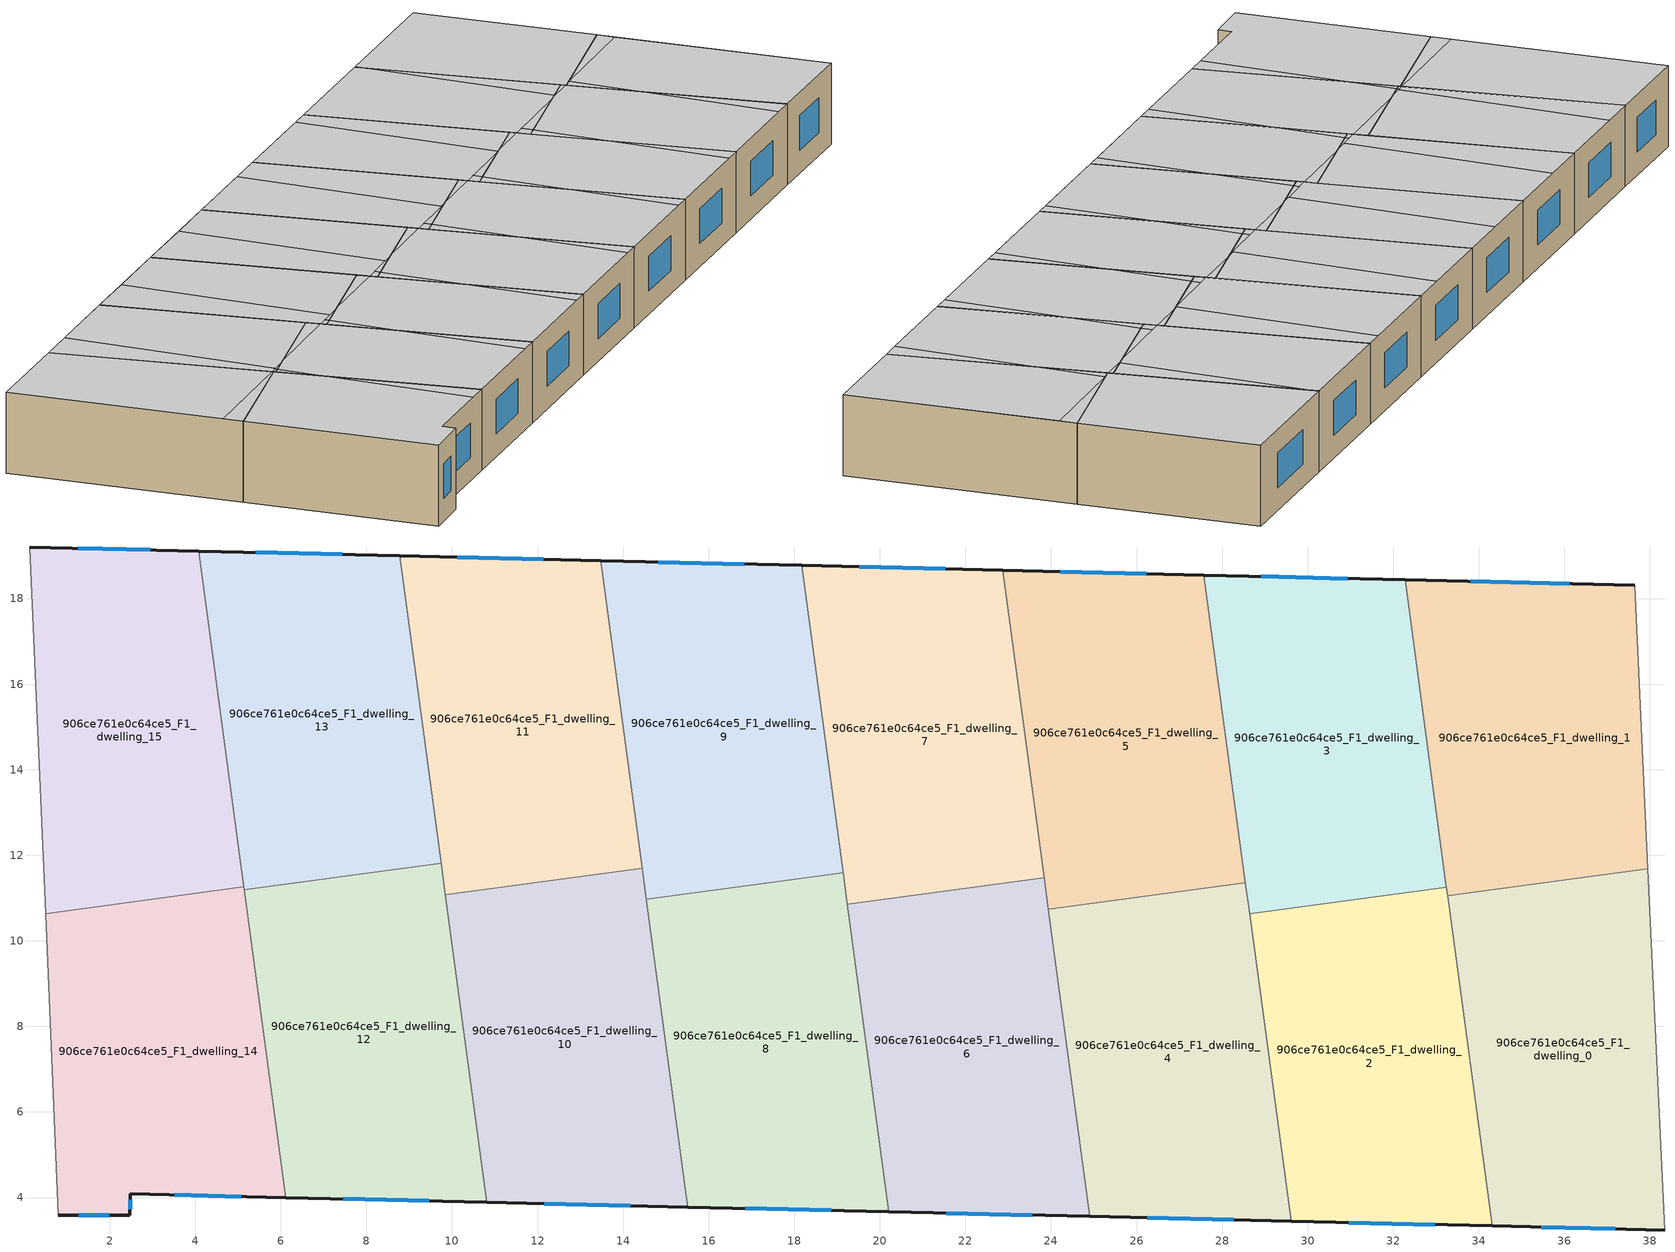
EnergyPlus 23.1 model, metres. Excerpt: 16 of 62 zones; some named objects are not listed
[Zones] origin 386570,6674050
906ce761e0c64ce5_F1_dwelling_0
 floor to 906ce761e0c64ce5_F0_dwelling_0 (EU_floor_Construction): 37.96,11.68 38.34,3.24 34.31,3.34 33.27,11.05 z3
 wall outside (EU_wall_Construction): 34.31,3.34 38.34,3.24 z3:6
 wall to 906ce761e0c64ce5_F1_dwelling_1 (EU_wall_Construction): 37.96,11.68 33.27,11.05 z3:6
 wall adiabatic (EU_wall_Construction): 38.34,3.24 37.96,11.68 z3:6
 wall to 906ce761e0c64ce5_F1_dwelling_2 (EU_wall_Construction): 33.27,11.05 34.31,3.34 z3:6
 window (EU_Window_Construction): 35.46,3.31 37.19,3.27 z3.86:5.14
 ceiling to 906ce761e0c64ce5_F2_dwelling_7 (EU_floor_Construction): 38.34,3.24 37.98,11.04 33.64,11.08 33.61,8.52 34.31,3.34 z6
 ceiling to 906ce761e0c64ce5_F2_dwelling_8 (EU_floor_Construction): 33.61,8.52 33.64,11.08 33.46,11.08 33.27,11.05 z6
 ceiling adiabatic (EU_roof_Construction): 37.98,11.04 37.96,11.68 33.46,11.08 z6
906ce761e0c64ce5_F1_dwelling_1
 floor to 906ce761e0c64ce5_F0_dwelling_1 (EU_floor_Construction): 37.65,18.31 37.96,11.68 33.27,11.05 32.28,18.44 z3
 wall outside (EU_wall_Construction): 37.65,18.31 32.28,18.44 z3:6
 wall adiabatic (EU_wall_Construction): 37.96,11.68 37.65,18.31 z3:6
 wall to 906ce761e0c64ce5_F1_dwelling_3 (EU_wall_Construction): 32.28,18.44 33.24,11.25 z3:6
 wall to 906ce761e0c64ce5_F1_dwelling_2 (EU_wall_Construction): 33.24,11.25 33.27,11.05 z3:6
 window (EU_Window_Construction): 36.11,18.34 33.81,18.4 z3.86:5.14
 ceiling to 906ce761e0c64ce5_F2_dwelling_0 (EU_floor_Construction): 37.95,11.68 37.65,18.31 32.32,18.43 32.31,18.16 33.27,11.08 33.46,11.08 z6
906ce761e0c64ce5_F1_dwelling_10
 floor to 906ce761e0c64ce5_F0_dwelling_10 (EU_floor_Construction): 14.44,11.7 15.51,3.78 10.81,3.89 9.84,11.08 z3
 wall outside (EU_wall_Construction): 10.81,3.89 15.51,3.78 z3:6
 wall to 906ce761e0c64ce5_F1_dwelling_11 (EU_wall_Construction): 14.44,11.7 9.84,11.08 z3:6
 wall to 906ce761e0c64ce5_F1_dwelling_12 (EU_wall_Construction): 9.84,11.08 10.81,3.89 z3:6
 wall to 906ce761e0c64ce5_F1_dwelling_8 (EU_wall_Construction): 15.51,3.78 14.54,10.97 z3:6
 wall to 906ce761e0c64ce5_F1_dwelling_9 (EU_wall_Construction): 14.54,10.97 14.44,11.7 z3:6
 window (EU_Window_Construction): 12.16,3.86 14.17,3.81 z3.86:5.14
 ceiling to 906ce761e0c64ce5_F2_dwelling_12 (EU_floor_Construction): 14.91,3.79 14.95,7.93 14.5,11.25 11.32,11.28 10.21,11.13 10.19,8.53 10.81,3.89 z6
 ceiling to 906ce761e0c64ce5_F2_dwelling_4 (EU_floor_Construction): 14.5,11.25 14.44,11.7 11.32,11.28 z6
 ceiling to 906ce761e0c64ce5_F2_dwelling_11 (EU_floor_Construction): 15.51,3.78 14.95,7.93 14.91,3.79 z6
 ceiling adiabatic (EU_roof_Construction): 10.19,8.53 10.21,11.13 9.84,11.08 z6
906ce761e0c64ce5_F1_dwelling_11
 floor to 906ce761e0c64ce5_F0_dwelling_11 (EU_floor_Construction): 13.47,18.89 14.44,11.7 9.84,11.08 8.78,19 z3
 wall outside (EU_wall_Construction): 13.47,18.89 8.78,19 z3:6
 wall to 906ce761e0c64ce5_F1_dwelling_9 (EU_wall_Construction): 14.44,11.7 13.47,18.89 z3:6
 wall to 906ce761e0c64ce5_F1_dwelling_13 (EU_wall_Construction): 8.78,19 9.74,11.81 z3:6
 wall to 906ce761e0c64ce5_F1_dwelling_12 (EU_wall_Construction): 9.74,11.81 9.84,11.08 z3:6
 window (EU_Window_Construction): 12.13,18.92 10.12,18.97 z3.86:5.14
 ceiling to 906ce761e0c64ce5_F2_dwelling_4 (EU_floor_Construction): 14.44,11.7 13.47,18.89 10.78,18.95 10.71,11.28 11.32,11.28 z6
 ceiling to 906ce761e0c64ce5_F2_dwelling_5 (EU_floor_Construction): 10.71,11.28 10.78,18.95 8.78,19 9.81,11.29 z6
 ceiling to 906ce761e0c64ce5_F2_dwelling_12 (EU_floor_Construction): 11.32,11.28 10.21,11.29 10.21,11.13 z6
 ceiling to 906ce761e0c64ce5_F2_dwelling_13 (EU_floor_Construction): 10.21,11.13 10.21,11.29 9.81,11.29 9.84,11.08 z6
 ceiling adiabatic (EU_roof_Construction): 14.44,11.7 13.47,18.89 10.78,18.95 10.71,11.28 11.32,11.28 z6
906ce761e0c64ce5_F1_dwelling_12
 floor to 906ce761e0c64ce5_F0_dwelling_12 (EU_floor_Construction): 9.74,11.81 10.81,3.89 6.11,4 5.15,11.19 z3
 wall outside (EU_wall_Construction): 6.11,4 10.81,3.89 z3:6
 wall to 906ce761e0c64ce5_F1_dwelling_13 (EU_wall_Construction): 9.74,11.81 5.15,11.19 z3:6
 wall to 906ce761e0c64ce5_F1_dwelling_14 (EU_wall_Construction): 5.15,11.19 6.11,4 z3:6
 window (EU_Window_Construction): 7.46,3.97 9.47,3.92 z3.86:5.14
 ceiling to 906ce761e0c64ce5_F2_dwelling_13 (EU_floor_Construction): 10.15,3.9 10.19,8.53 9.81,11.29 6.14,11.32 5.4,11.22 5.38,9.45 6.11,4 z6
 ceiling to 906ce761e0c64ce5_F2_dwelling_12 (EU_floor_Construction): 10.81,3.89 10.19,8.53 10.15,3.9 z6
 ceiling to 906ce761e0c64ce5_F2_dwelling_5 (EU_floor_Construction): 9.81,11.29 9.74,11.81 6.14,11.32 z6
 ceiling adiabatic (EU_roof_Construction): 5.38,9.45 5.4,11.22 5.15,11.19 z6
906ce761e0c64ce5_F1_dwelling_13
 floor to 906ce761e0c64ce5_F0_dwelling_13 (EU_floor_Construction): 8.78,19 9.74,11.81 5.15,11.19 4.08,19.11 z3
 wall outside (EU_wall_Construction): 8.78,19 4.08,19.11 z3:6
 wall to 906ce761e0c64ce5_F1_dwelling_15 (EU_wall_Construction): 4.08,19.11 5.13,11.26 z3:6
 wall to 906ce761e0c64ce5_F1_dwelling_14 (EU_wall_Construction): 5.14,11.26 5.15,11.19 z3:6
 window (EU_Window_Construction): 7.43,19.03 5.42,19.08 z3.86:5.14
 ceiling to 906ce761e0c64ce5_F2_dwelling_5 (EU_floor_Construction): 9.74,11.81 8.78,19 5.53,19.08 5.46,11.33 6.14,11.32 z6
 ceiling to 906ce761e0c64ce5_F2_dwelling_13 (EU_floor_Construction): 6.14,11.32 5.4,11.33 5.4,11.22 z6
 ceiling to 906ce761e0c64ce5_F2_dwelling_6 (EU_floor_Construction): 5.46,11.33 5.53,19.08 4.08,19.11 5.13,11.33 z6
 ceiling to 906ce761e0c64ce5_F2_dwelling_14 (EU_floor_Construction): 5.4,11.22 5.4,11.33 5.13,11.33 5.15,11.19 z6
906ce761e0c64ce5_F1_dwelling_14
 floor to 906ce761e0c64ce5_F0_dwelling_14 (EU_floor_Construction): 5.14,11.26 6.11,4 2.49,4.08 2.47,3.59 0.8,3.58 0.5,10.64 z3
 wall outside (EU_wall_Construction): 0.8,3.58 2.47,3.59 2.49,4.08 6.11,4 z3:6
 wall to 906ce761e0c64ce5_F1_dwelling_15 (EU_wall_Construction): 5.14,11.26 0.5,10.64 z3:6
 wall adiabatic (EU_wall_Construction): 0.5,10.64 0.8,3.58 z3:6
 window (EU_Window_Construction): 3.52,4.06 5.08,4.02 / 2.48,3.73 2.48,3.94 / 1.28,3.58 1.99,3.59 z3.86:5.14
 ceiling to 906ce761e0c64ce5_F2_dwelling_14 (EU_floor_Construction): 5.33,4.02 5.38,9.45 5.14,11.26 0.5,10.64 0.8,3.58 2.47,3.59 2.49,4.08 z6
 ceiling to 906ce761e0c64ce5_F2_dwelling_13 (EU_floor_Construction): 6.11,4 5.38,9.45 5.33,4.02 z6
906ce761e0c64ce5_F1_dwelling_15
 floor to 906ce761e0c64ce5_F0_dwelling_15 (EU_floor_Construction): 4.08,19.11 5.14,11.26 0.5,10.64 0.13,19.21 z3
 wall outside (EU_wall_Construction): 4.08,19.11 0.13,19.21 z3:6
 wall adiabatic (EU_wall_Construction): 0.13,19.21 0.5,10.64 z3:6
 window (EU_Window_Construction): 2.95,19.14 1.26,19.18 z3.86:5.14
 ceiling to 906ce761e0c64ce5_F2_dwelling_6 (EU_floor_Construction): 5.13,11.33 4.08,19.11 0.13,19.21 0.47,11.38 z6
 ceiling to 906ce761e0c64ce5_F2_dwelling_14 (EU_floor_Construction): 5.14,11.26 5.13,11.33 0.47,11.38 0.5,10.64 z6
906ce761e0c64ce5_F1_dwelling_2
 floor to 906ce761e0c64ce5_F0_dwelling_2 (EU_floor_Construction): 33.24,11.25 34.31,3.34 29.61,3.45 28.64,10.63 z3
 wall outside (EU_wall_Construction): 29.61,3.45 34.31,3.34 z3:6
 wall to 906ce761e0c64ce5_F1_dwelling_3 (EU_wall_Construction): 33.24,11.25 28.64,10.63 z3:6
 wall to 906ce761e0c64ce5_F1_dwelling_4 (EU_wall_Construction): 28.64,10.63 29.61,3.45 z3:6
 window (EU_Window_Construction): 30.96,3.41 32.97,3.37 z3.86:5.14
 ceiling to 906ce761e0c64ce5_F2_dwelling_8 (EU_floor_Construction): 33.57,3.35 33.61,8.52 33.27,11.08 32.04,11.09 29.03,10.68 29.01,7.94 29.61,3.45 z6
 ceiling to 906ce761e0c64ce5_F2_dwelling_7 (EU_floor_Construction): 34.31,3.34 33.61,8.52 33.57,3.35 z6
 ceiling to 906ce761e0c64ce5_F2_dwelling_9 (EU_floor_Construction): 29.01,7.94 29.03,10.68 28.64,10.63 z6
 ceiling to 906ce761e0c64ce5_F2_dwelling_0 (EU_floor_Construction): 33.27,11.08 33.24,11.25 32.25,11.12 32.25,11.09 z6
906ce761e0c64ce5_F1_dwelling_3
 floor to 906ce761e0c64ce5_F0_dwelling_3 (EU_floor_Construction): 32.28,18.44 33.24,11.25 28.64,10.63 27.58,18.55 z3
 wall outside (EU_wall_Construction): 32.28,18.44 27.58,18.55 z3:6
 wall to 906ce761e0c64ce5_F1_dwelling_5 (EU_wall_Construction): 27.58,18.55 28.54,11.36 z3:6
 wall to 906ce761e0c64ce5_F1_dwelling_4 (EU_wall_Construction): 28.54,11.36 28.64,10.63 z3:6
 window (EU_Window_Construction): 30.93,18.47 28.92,18.52 z3.86:5.14
 ceiling to 906ce761e0c64ce5_F2_dwelling_1 (EU_floor_Construction): 32.25,11.12 32.31,18.16 32.28,18.44 27.58,18.55 28.58,11.12 32.04,11.09 z6
 ceiling to 906ce761e0c64ce5_F2_dwelling_0 (EU_floor_Construction): 33.24,11.25 32.31,18.16 32.25,11.12 z6
 ceiling to 906ce761e0c64ce5_F2_dwelling_8 (EU_floor_Construction): 32.04,11.09 29.03,11.12 29.03,10.68 z6
 ceiling to 906ce761e0c64ce5_F2_dwelling_9 (EU_floor_Construction): 29.03,10.68 29.03,11.12 28.58,11.12 28.64,10.63 z6
906ce761e0c64ce5_F1_dwelling_4
 floor to 906ce761e0c64ce5_F0_dwelling_4 (EU_floor_Construction): 28.54,11.36 29.61,3.45 24.91,3.56 23.94,10.74 z3
 wall outside (EU_wall_Construction): 24.91,3.56 29.61,3.45 z3:6
 wall to 906ce761e0c64ce5_F1_dwelling_5 (EU_wall_Construction): 28.54,11.36 23.94,10.74 z3:6
 wall to 906ce761e0c64ce5_F1_dwelling_6 (EU_wall_Construction): 23.94,10.74 24.91,3.56 z3:6
 window (EU_Window_Construction): 26.25,3.53 28.27,3.48 z3.86:5.14
 ceiling to 906ce761e0c64ce5_F2_dwelling_9 (EU_floor_Construction): 28.97,3.46 29.01,7.94 28.58,11.12 26.86,11.14 24.39,10.8 24.36,7.64 24.91,3.56 z6
 ceiling to 906ce761e0c64ce5_F2_dwelling_10 (EU_floor_Construction): 24.36,7.64 24.39,10.8 23.94,10.74 z6
 ceiling to 906ce761e0c64ce5_F2_dwelling_8 (EU_floor_Construction): 29.61,3.45 29.01,7.94 28.97,3.46 z6
 ceiling to 906ce761e0c64ce5_F2_dwelling_1 (EU_floor_Construction): 28.58,11.12 28.54,11.36 26.86,11.14 z6
906ce761e0c64ce5_F1_dwelling_5
 floor to 906ce761e0c64ce5_F0_dwelling_5 (EU_floor_Construction): 27.58,18.55 28.54,11.36 23.94,10.74 22.87,18.66 z3
 wall outside (EU_wall_Construction): 27.58,18.55 22.87,18.66 z3:6
 wall to 906ce761e0c64ce5_F1_dwelling_7 (EU_wall_Construction): 22.87,18.66 23.84,11.48 z3:6
 wall to 906ce761e0c64ce5_F1_dwelling_6 (EU_wall_Construction): 23.84,11.47 23.94,10.74 z3:6
 window (EU_Window_Construction): 26.23,18.58 24.22,18.63 z3.86:5.14
 ceiling to 906ce761e0c64ce5_F2_dwelling_2 (EU_floor_Construction): 26.78,11.14 26.84,18.57 22.87,18.66 23.89,11.16 z6
 ceiling to 906ce761e0c64ce5_F2_dwelling_1 (EU_floor_Construction): 28.54,11.36 27.58,18.55 26.84,18.57 26.78,11.14 26.86,11.14 z6
 ceiling to 906ce761e0c64ce5_F2_dwelling_9 (EU_floor_Construction): 26.86,11.14 24.39,11.16 24.39,10.8 z6
 ceiling to 906ce761e0c64ce5_F2_dwelling_10 (EU_floor_Construction): 24.39,10.8 24.39,11.16 23.89,11.16 23.94,10.74 z6
906ce761e0c64ce5_F1_dwelling_6
 floor to 906ce761e0c64ce5_F0_dwelling_6 (EU_floor_Construction): 23.84,11.47 24.91,3.56 20.21,3.67 19.24,10.85 z3
 wall outside (EU_wall_Construction): 20.21,3.67 24.91,3.56 z3:6
 wall to 906ce761e0c64ce5_F1_dwelling_7 (EU_wall_Construction): 23.84,11.47 19.24,10.85 z3:6
 wall to 906ce761e0c64ce5_F1_dwelling_8 (EU_wall_Construction): 19.24,10.85 20.21,3.67 z3:6
 window (EU_Window_Construction): 21.55,3.64 23.57,3.59 z3.86:5.14
 ceiling to 906ce761e0c64ce5_F2_dwelling_10 (EU_floor_Construction): 24.32,3.57 24.36,7.64 23.89,11.16 21.68,11.18 19.71,10.92 19.68,7.63 20.21,3.67 z6
 ceiling to 906ce761e0c64ce5_F2_dwelling_9 (EU_floor_Construction): 24.91,3.56 24.36,7.64 24.32,3.57 z6
 ceiling to 906ce761e0c64ce5_F2_dwelling_11 (EU_floor_Construction): 19.68,7.63 19.71,10.92 19.24,10.85 z6
 ceiling to 906ce761e0c64ce5_F2_dwelling_2 (EU_floor_Construction): 23.89,11.16 23.84,11.47 21.68,11.18 z6
906ce761e0c64ce5_F1_dwelling_7
 floor to 906ce761e0c64ce5_F0_dwelling_7 (EU_floor_Construction): 22.87,18.66 23.84,11.47 19.24,10.85 18.17,18.77 z3
 wall outside (EU_wall_Construction): 22.87,18.66 18.17,18.77 z3:6
 wall to 906ce761e0c64ce5_F1_dwelling_9 (EU_wall_Construction): 18.17,18.77 19.14,11.59 z3:6
 wall to 906ce761e0c64ce5_F1_dwelling_8 (EU_wall_Construction): 19.14,11.59 19.24,10.85 z3:6
 window (EU_Window_Construction): 21.53,18.69 19.52,18.74 z3.86:5.14
 ceiling to 906ce761e0c64ce5_F2_dwelling_3 (EU_floor_Construction): 21.36,11.19 21.43,18.7 18.17,18.77 19.19,11.21 z6
 ceiling to 906ce761e0c64ce5_F2_dwelling_10 (EU_floor_Construction): 21.68,11.18 19.71,11.2 19.71,10.92 z6
 ceiling to 906ce761e0c64ce5_F2_dwelling_11 (EU_floor_Construction): 19.71,10.92 19.71,11.2 19.19,11.21 19.24,10.85 z6
 ceiling to 906ce761e0c64ce5_F2_dwelling_2 (EU_floor_Construction): 23.84,11.47 22.87,18.66 21.43,18.7 21.36,11.19 21.68,11.18 z6
906ce761e0c64ce5_F1_dwelling_8
 floor to 906ce761e0c64ce5_F0_dwelling_8 (EU_floor_Construction): 19.14,11.59 20.21,3.67 15.51,3.78 14.54,10.97 z3
 wall outside (EU_wall_Construction): 15.51,3.78 20.21,3.67 z3:6
 wall to 906ce761e0c64ce5_F1_dwelling_9 (EU_wall_Construction): 19.14,11.59 14.54,10.97 z3:6
 window (EU_Window_Construction): 16.85,3.75 18.87,3.7 z3.86:5.14
 ceiling to 906ce761e0c64ce5_F2_dwelling_11 (EU_floor_Construction): 19.64,3.68 19.68,7.63 19.19,11.21 16.5,11.23 14.98,11.03 14.95,7.93 15.51,3.78 z6
 ceiling to 906ce761e0c64ce5_F2_dwelling_12 (EU_floor_Construction): 14.95,7.93 14.98,11.03 14.54,10.97 z6
 ceiling to 906ce761e0c64ce5_F2_dwelling_10 (EU_floor_Construction): 20.21,3.67 19.68,7.63 19.64,3.68 z6
 ceiling to 906ce761e0c64ce5_F2_dwelling_3 (EU_floor_Construction): 19.19,11.21 19.14,11.59 16.5,11.23 z6
906ce761e0c64ce5_F1_dwelling_9
 floor to 906ce761e0c64ce5_F0_dwelling_9 (EU_floor_Construction): 18.17,18.77 19.14,11.59 14.54,10.97 13.47,18.89 z3
 wall outside (EU_wall_Construction): 18.17,18.77 13.47,18.89 z3:6
 window (EU_Window_Construction): 16.83,18.81 14.82,18.85 z3.86:5.14
 ceiling to 906ce761e0c64ce5_F2_dwelling_3 (EU_floor_Construction): 19.14,11.59 18.17,18.77 16.08,18.82 16.01,11.24 16.5,11.23 z6
 ceiling to 906ce761e0c64ce5_F2_dwelling_11 (EU_floor_Construction): 16.5,11.23 14.98,11.24 14.98,11.03 z6
 ceiling to 906ce761e0c64ce5_F2_dwelling_4 (EU_floor_Construction): 16.01,11.24 16.08,18.82 13.47,18.89 14.5,11.25 z6
 ceiling to 906ce761e0c64ce5_F2_dwelling_12 (EU_floor_Construction): 14.98,11.03 14.98,11.24 14.5,11.25 14.54,10.97 z6
[Building]
EU S2 Campaign: North Axis=0; Terrain=City; Solar Distribution=FullExterior
[Site:Location]
Helsinki-Vantaa.AP: Latitude=60.317; Longitude=24.963; Time Zone=2; Elevation=54.6
[SizingPeriod:WeatherFileDays]
AnnualSizingPeriod: Begin Month=1; Begin Day of Month=1; End Month=12; End Day of Month=31; Day of Week for Start Day=Monday; Use Weather File Daylight Saving Period=No; Use Weather File Rain and Snow Indicators=No
[MATERIAL]
EU_InternalMass_Material: Roughness=MediumRough; Thickness=0.1; Conductivity=1; Density=1800; Specific Heat=900; Thermal Absorptance=0.9; Solar Absorptance=0.7; Visible Absorptance=0.7
[MATERIAL:NOMASS] Roughness=MediumRough; Thermal Absorptance=0.9; Solar Absorptance=0.7; Visible Absorptance=0.7
Name | Thermal Resistance
EU_wall_NoMass | 1.10183
EU_roof_NoMass; EU_floor_NoMass | 1.70606
[WINDOWMATERIAL:SIMPLEGLAZINGSYSTEM]
EU_Window_SimpleGlazing: UFactor=3.11035; Solar Heat Gain Coefficient=0.8; Visible Transmittance=0.8
[CONSTRUCTION]
EU_wall_Construction: EU_wall_NoMass
EU_roof_Construction: EU_roof_NoMass
EU_floor_Construction: EU_floor_NoMass
EU_Window_Construction: EU_Window_SimpleGlazing
EU_InternalMass_Construction: EU_InternalMass_Material
[ZONE] Type=1; Multiplier=1; Ceiling Height=autocalculate; Floor Area=autocalculate; Part of Total Floor Area=Yes
Name | Volume
906ce761e0c64ce5_F1_dwelling_0; 906ce761e0c64ce5_F1_dwelling_6 | 106.162
906ce761e0c64ce5_F1_dwelling_1 | 106.154
906ce761e0c64ce5_F1_dwelling_10; 906ce761e0c64ce5_F1_dwelling_4 | 106.155
906ce761e0c64ce5_F1_dwelling_11; 906ce761e0c64ce5_F1_dwelling_5 | 106.152
906ce761e0c64ce5_F1_dwelling_12 | 106.143
906ce761e0c64ce5_F1_dwelling_13; 906ce761e0c64ce5_F1_dwelling_14 | 106.151
906ce761e0c64ce5_F1_dwelling_15 | 106.156
906ce761e0c64ce5_F1_dwelling_2 | 106.145
906ce761e0c64ce5_F1_dwelling_3 | 106.141
906ce761e0c64ce5_F1_dwelling_7 | 106.169
906ce761e0c64ce5_F1_dwelling_8 | 106.148
906ce761e0c64ce5_F1_dwelling_9 | 106.146
[INTERNALMASS] Construction=EU_InternalMass_Construction
Name | Zone or ZoneList | Surface Area
906ce761e0c64ce5_F1_dwelling_0_EU_InternalMass | 906ce761e0c64ce5_F1_dwelling_0 | 35.3866
906ce761e0c64ce5_F1_dwelling_1_EU_InternalMass | 906ce761e0c64ce5_F1_dwelling_1 | 35.3831
906ce761e0c64ce5_F1_dwelling_2_EU_InternalMass | 906ce761e0c64ce5_F1_dwelling_2 | 35.3814
906ce761e0c64ce5_F1_dwelling_3_EU_InternalMass | 906ce761e0c64ce5_F1_dwelling_3 | 35.3803
906ce761e0c64ce5_F1_dwelling_4_EU_InternalMass | 906ce761e0c64ce5_F1_dwelling_4 | 35.3838
906ce761e0c64ce5_F1_dwelling_5_EU_InternalMass | 906ce761e0c64ce5_F1_dwelling_5 | 35.3828
906ce761e0c64ce5_F1_dwelling_6_EU_InternalMass | 906ce761e0c64ce5_F1_dwelling_6 | 35.387
906ce761e0c64ce5_F1_dwelling_7_EU_InternalMass | 906ce761e0c64ce5_F1_dwelling_7 | 35.3897
906ce761e0c64ce5_F1_dwelling_8_EU_InternalMass | 906ce761e0c64ce5_F1_dwelling_8 | 35.3819
906ce761e0c64ce5_F1_dwelling_9_EU_InternalMass | 906ce761e0c64ce5_F1_dwelling_9 | 35.3809
906ce761e0c64ce5_F1_dwelling_10_EU_InternalMass | 906ce761e0c64ce5_F1_dwelling_10 | 35.3851
906ce761e0c64ce5_F1_dwelling_11_EU_InternalMass | 906ce761e0c64ce5_F1_dwelling_11 | 35.3838
906ce761e0c64ce5_F1_dwelling_12_EU_InternalMass | 906ce761e0c64ce5_F1_dwelling_12 | 35.3824
906ce761e0c64ce5_F1_dwelling_13_EU_InternalMass | 906ce761e0c64ce5_F1_dwelling_13 | 35.3827
906ce761e0c64ce5_F1_dwelling_14_EU_InternalMass | 906ce761e0c64ce5_F1_dwelling_14 | 35.384
906ce761e0c64ce5_F1_dwelling_15_EU_InternalMass | 906ce761e0c64ce5_F1_dwelling_15 | 35.3853
[OTHEREQUIPMENT] Fuel Type=Electricity; Design Level Calculation Method=Watts/Area; Power per Zone Floor Area=1; Fraction Latent=0; Fraction Radiant=0; Fraction Lost=0; Carbon Dioxide Generation Rate=0; EndUse Subcategory=EU_Step8_InternalGains
Name | Zone or ZoneList or Space or SpaceList | Schedule
EU_Step8_InternalGain_906ce761e0c64ce5_F1_dwelling_0_f000 | 906ce761e0c64ce5_F1_dwelling_0 | EU_Step8_GainSchedule_906ce761e0c64ce5_F1_dwelling_0_f000
EU_Step8_InternalGain_906ce761e0c64ce5_F1_dwelling_1_f000 | 906ce761e0c64ce5_F1_dwelling_1 | EU_Step8_GainSchedule_906ce761e0c64ce5_F1_dwelling_1_f000
EU_Step8_InternalGain_906ce761e0c64ce5_F1_dwelling_2_f000 | 906ce761e0c64ce5_F1_dwelling_2 | EU_Step8_GainSchedule_906ce761e0c64ce5_F1_dwelling_2_f000
EU_Step8_InternalGain_906ce761e0c64ce5_F1_dwelling_3_f000 | 906ce761e0c64ce5_F1_dwelling_3 | EU_Step8_GainSchedule_906ce761e0c64ce5_F1_dwelling_3_f000
EU_Step8_InternalGain_906ce761e0c64ce5_F1_dwelling_4_f000 | 906ce761e0c64ce5_F1_dwelling_4 | EU_Step8_GainSchedule_906ce761e0c64ce5_F1_dwelling_4_f000
EU_Step8_InternalGain_906ce761e0c64ce5_F1_dwelling_5_f000 | 906ce761e0c64ce5_F1_dwelling_5 | EU_Step8_GainSchedule_906ce761e0c64ce5_F1_dwelling_5_f000
EU_Step8_InternalGain_906ce761e0c64ce5_F1_dwelling_6_f000 | 906ce761e0c64ce5_F1_dwelling_6 | EU_Step8_GainSchedule_906ce761e0c64ce5_F1_dwelling_6_f000
EU_Step8_InternalGain_906ce761e0c64ce5_F1_dwelling_7_f000 | 906ce761e0c64ce5_F1_dwelling_7 | EU_Step8_GainSchedule_906ce761e0c64ce5_F1_dwelling_7_f000
EU_Step8_InternalGain_906ce761e0c64ce5_F1_dwelling_8_f000 | 906ce761e0c64ce5_F1_dwelling_8 | EU_Step8_GainSchedule_906ce761e0c64ce5_F1_dwelling_8_f000
EU_Step8_InternalGain_906ce761e0c64ce5_F1_dwelling_9_f000 | 906ce761e0c64ce5_F1_dwelling_9 | EU_Step8_GainSchedule_906ce761e0c64ce5_F1_dwelling_9_f000
EU_Step8_InternalGain_906ce761e0c64ce5_F1_dwelling_10_f000 | 906ce761e0c64ce5_F1_dwelling_10 | EU_Step8_GainSchedule_906ce761e0c64ce5_F1_dwelling_10_f000
EU_Step8_InternalGain_906ce761e0c64ce5_F1_dwelling_11_f000 | 906ce761e0c64ce5_F1_dwelling_11 | EU_Step8_GainSchedule_906ce761e0c64ce5_F1_dwelling_11_f000
EU_Step8_InternalGain_906ce761e0c64ce5_F1_dwelling_12_f000 | 906ce761e0c64ce5_F1_dwelling_12 | EU_Step8_GainSchedule_906ce761e0c64ce5_F1_dwelling_12_f000
EU_Step8_InternalGain_906ce761e0c64ce5_F1_dwelling_13_f000 | 906ce761e0c64ce5_F1_dwelling_13 | EU_Step8_GainSchedule_906ce761e0c64ce5_F1_dwelling_13_f000
EU_Step8_InternalGain_906ce761e0c64ce5_F1_dwelling_14_f000 | 906ce761e0c64ce5_F1_dwelling_14 | EU_Step8_GainSchedule_906ce761e0c64ce5_F1_dwelling_14_f000
EU_Step8_InternalGain_906ce761e0c64ce5_F1_dwelling_15_f000 | 906ce761e0c64ce5_F1_dwelling_15 | EU_Step8_GainSchedule_906ce761e0c64ce5_F1_dwelling_15_f000
[ZONEVENTILATION:DESIGNFLOWRATE] Schedule=EU_AlwaysOn; Design Flow Rate Calculation Method=AirChanges/Hour; Air Changes per Hour=0.756316; Ventilation Type=Natural; Fan Pressure Rise=0; Fan Total Efficiency=1; Constant Term Coefficient=1; Temperature Term Coefficient=0; Velocity Term Coefficient=0; Velocity Squared Term Coefficient=0; Minimum Indoor Temperature=-100; Maximum Indoor Temperature=100; Delta Temperature=-100; Minimum Outdoor Temperature=-100; Maximum Outdoor Temperature=100; Maximum Wind Speed=40
Name | Zone or ZoneList or Space or SpaceList
EU_ConstantAir_906ce761e0c64ce5_F1_dwelling_0 | 906ce761e0c64ce5_F1_dwelling_0
EU_ConstantAir_906ce761e0c64ce5_F1_dwelling_1 | 906ce761e0c64ce5_F1_dwelling_1
EU_ConstantAir_906ce761e0c64ce5_F1_dwelling_2 | 906ce761e0c64ce5_F1_dwelling_2
EU_ConstantAir_906ce761e0c64ce5_F1_dwelling_3 | 906ce761e0c64ce5_F1_dwelling_3
EU_ConstantAir_906ce761e0c64ce5_F1_dwelling_4 | 906ce761e0c64ce5_F1_dwelling_4
EU_ConstantAir_906ce761e0c64ce5_F1_dwelling_5 | 906ce761e0c64ce5_F1_dwelling_5
EU_ConstantAir_906ce761e0c64ce5_F1_dwelling_6 | 906ce761e0c64ce5_F1_dwelling_6
EU_ConstantAir_906ce761e0c64ce5_F1_dwelling_7 | 906ce761e0c64ce5_F1_dwelling_7
EU_ConstantAir_906ce761e0c64ce5_F1_dwelling_8 | 906ce761e0c64ce5_F1_dwelling_8
EU_ConstantAir_906ce761e0c64ce5_F1_dwelling_9 | 906ce761e0c64ce5_F1_dwelling_9
EU_ConstantAir_906ce761e0c64ce5_F1_dwelling_10 | 906ce761e0c64ce5_F1_dwelling_10
EU_ConstantAir_906ce761e0c64ce5_F1_dwelling_11 | 906ce761e0c64ce5_F1_dwelling_11
EU_ConstantAir_906ce761e0c64ce5_F1_dwelling_12 | 906ce761e0c64ce5_F1_dwelling_12
EU_ConstantAir_906ce761e0c64ce5_F1_dwelling_13 | 906ce761e0c64ce5_F1_dwelling_13
EU_ConstantAir_906ce761e0c64ce5_F1_dwelling_14 | 906ce761e0c64ce5_F1_dwelling_14
EU_ConstantAir_906ce761e0c64ce5_F1_dwelling_15 | 906ce761e0c64ce5_F1_dwelling_15
[HVACTEMPLATE:ZONE:IDEALLOADSAIRSYSTEM] System Availability Schedule=EU_AlwaysOn; Maximum Heating Supply Air Temperature=50; Minimum Cooling Supply Air Temperature=13; Maximum Heating Supply Air Humidity Ratio=0.0156; Minimum Cooling Supply Air Humidity Ratio=0.0077; Heating Limit=NoLimit; Cooling Limit=NoLimit; Heating Availability Schedule=EU_AlwaysOn; Cooling Availability Schedule=EU_CoolingOff; Dehumidification Control Type=ConstantSensibleHeatRatio; Cooling Sensible Heat Ratio=0.7; Dehumidification Setpoint=60; Humidification Control Type=None; Humidification Setpoint=30; Outdoor Air Method=None; Outdoor Air Flow Rate per Person=0.00944; Outdoor Air Flow Rate per Zone Floor Area=0; Outdoor Air Flow Rate per Zone=0; Demand Controlled Ventilation Type=None; Outdoor Air Economizer Type=NoEconomizer; Heat Recovery Type=None; Sensible Heat Recovery Effectiveness=0.7; Latent Heat Recovery Effectiveness=0.65
Name | Template Thermostat
906ce761e0c64ce5_F1_dwelling_0 | EU_HeatOnly_906ce761e0c64ce5_F1_dwelling_0
906ce761e0c64ce5_F1_dwelling_1 | EU_HeatOnly_906ce761e0c64ce5_F1_dwelling_1
906ce761e0c64ce5_F1_dwelling_2 | EU_HeatOnly_906ce761e0c64ce5_F1_dwelling_2
906ce761e0c64ce5_F1_dwelling_3 | EU_HeatOnly_906ce761e0c64ce5_F1_dwelling_3
906ce761e0c64ce5_F1_dwelling_4 | EU_HeatOnly_906ce761e0c64ce5_F1_dwelling_4
906ce761e0c64ce5_F1_dwelling_5 | EU_HeatOnly_906ce761e0c64ce5_F1_dwelling_5
906ce761e0c64ce5_F1_dwelling_6 | EU_HeatOnly_906ce761e0c64ce5_F1_dwelling_6
906ce761e0c64ce5_F1_dwelling_7 | EU_HeatOnly_906ce761e0c64ce5_F1_dwelling_7
906ce761e0c64ce5_F1_dwelling_8 | EU_HeatOnly_906ce761e0c64ce5_F1_dwelling_8
906ce761e0c64ce5_F1_dwelling_9 | EU_HeatOnly_906ce761e0c64ce5_F1_dwelling_9
906ce761e0c64ce5_F1_dwelling_10 | EU_HeatOnly_906ce761e0c64ce5_F1_dwelling_10
906ce761e0c64ce5_F1_dwelling_11 | EU_HeatOnly_906ce761e0c64ce5_F1_dwelling_11
906ce761e0c64ce5_F1_dwelling_12 | EU_HeatOnly_906ce761e0c64ce5_F1_dwelling_12
906ce761e0c64ce5_F1_dwelling_13 | EU_HeatOnly_906ce761e0c64ce5_F1_dwelling_13
906ce761e0c64ce5_F1_dwelling_14 | EU_HeatOnly_906ce761e0c64ce5_F1_dwelling_14
906ce761e0c64ce5_F1_dwelling_15 | EU_HeatOnly_906ce761e0c64ce5_F1_dwelling_15
[SIZING:ZONE] Zone Cooling Design Supply Air Temperature Input Method=SupplyAirTemperature; Zone Cooling Design Supply Air Temperature=13; Zone Heating Design Supply Air Temperature Input Method=SupplyAirTemperature; Zone Heating Design Supply Air Temperature=50; Zone Cooling Design Supply Air Humidity Ratio=0.008; Zone Heating Design Supply Air Humidity Ratio=0.008; Cooling Design Air Flow Method=DesignDay; Cooling Design Air Flow Rate=0; Cooling Minimum Air Flow per Zone Floor Area=0.000762; Cooling Minimum Air Flow=0; Cooling Minimum Air Flow Fraction=0.2; Heating Design Air Flow Method=DesignDay; Heating Design Air Flow Rate=0; Heating Maximum Air Flow per Zone Floor Area=0.002032; Heating Maximum Air Flow=0.141576; Heating Maximum Air Flow Fraction=0.3; Account for Dedicated Outdoor Air System=No; Dedicated Outdoor Air System Control Strategy=NeutralSupplyAir; Dedicated Outdoor Air Low Setpoint Temperature for Design=autosize; Dedicated Outdoor Air High Setpoint Temperature for Design=autosize; Zone Load Sizing Method=Sensible Load Only No Latent Load; Zone Latent Cooling Design Supply Air Humidity Ratio Input Method=HumidityRatioDifference; Zone Cooling Design Supply Air Humidity Ratio Difference=0.005; Zone Latent Heating Design Supply Air Humidity Ratio Input Method=HumidityRatioDifference; Zone Humidification Design Supply Air Humidity Ratio Difference=0.005
906ce761e0c64ce5_F1_dwelling_0; 906ce761e0c64ce5_F1_dwelling_1; 906ce761e0c64ce5_F1_dwelling_2; 906ce761e0c64ce5_F1_dwelling_3; 906ce761e0c64ce5_F1_dwelling_4; 906ce761e0c64ce5_F1_dwelling_5; 906ce761e0c64ce5_F1_dwelling_6; 906ce761e0c64ce5_F1_dwelling_7; 906ce761e0c64ce5_F1_dwelling_8; 906ce761e0c64ce5_F1_dwelling_9; 906ce761e0c64ce5_F1_dwelling_10; 906ce761e0c64ce5_F1_dwelling_11; 906ce761e0c64ce5_F1_dwelling_12; 906ce761e0c64ce5_F1_dwelling_13; 906ce761e0c64ce5_F1_dwelling_14; 906ce761e0c64ce5_F1_dwelling_15
[SCHEDULE:CONSTANT]
Name | Hourly Value
EU_AlwaysOn | 1
EU_CoolingOff | 0
[SCHEDULE:FILE] Column Number=1; Rows to Skip at Top=0; Number of Hours of Data=8760; Column Separator=Comma; Interpolate to Timestep=No; Minutes per Item=60; Adjust Schedule for Daylight Savings=Yes
Name | File
EU_Step8_GainSchedule_906ce761e0c64ce5_F1_dwelling_0_f000 | ../../schedules/906ce761e0c64ce5/906ce761e0c64ce5_F1_dwelling_0_f000_gain.csv
EU_Step8_GainSchedule_906ce761e0c64ce5_F1_dwelling_1_f000 | ../../schedules/906ce761e0c64ce5/906ce761e0c64ce5_F1_dwelling_1_f000_gain.csv
EU_Step8_GainSchedule_906ce761e0c64ce5_F1_dwelling_2_f000 | ../../schedules/906ce761e0c64ce5/906ce761e0c64ce5_F1_dwelling_2_f000_gain.csv
EU_Step8_GainSchedule_906ce761e0c64ce5_F1_dwelling_3_f000 | ../../schedules/906ce761e0c64ce5/906ce761e0c64ce5_F1_dwelling_3_f000_gain.csv
EU_Step8_GainSchedule_906ce761e0c64ce5_F1_dwelling_4_f000 | ../../schedules/906ce761e0c64ce5/906ce761e0c64ce5_F1_dwelling_4_f000_gain.csv
EU_Step8_GainSchedule_906ce761e0c64ce5_F1_dwelling_5_f000 | ../../schedules/906ce761e0c64ce5/906ce761e0c64ce5_F1_dwelling_5_f000_gain.csv
EU_Step8_GainSchedule_906ce761e0c64ce5_F1_dwelling_6_f000 | ../../schedules/906ce761e0c64ce5/906ce761e0c64ce5_F1_dwelling_6_f000_gain.csv
EU_Step8_GainSchedule_906ce761e0c64ce5_F1_dwelling_7_f000 | ../../schedules/906ce761e0c64ce5/906ce761e0c64ce5_F1_dwelling_7_f000_gain.csv
EU_Step8_GainSchedule_906ce761e0c64ce5_F1_dwelling_8_f000 | ../../schedules/906ce761e0c64ce5/906ce761e0c64ce5_F1_dwelling_8_f000_gain.csv
EU_Step8_GainSchedule_906ce761e0c64ce5_F1_dwelling_9_f000 | ../../schedules/906ce761e0c64ce5/906ce761e0c64ce5_F1_dwelling_9_f000_gain.csv
EU_Step8_GainSchedule_906ce761e0c64ce5_F1_dwelling_10_f000 | ../../schedules/906ce761e0c64ce5/906ce761e0c64ce5_F1_dwelling_10_f000_gain.csv
EU_Step8_GainSchedule_906ce761e0c64ce5_F1_dwelling_11_f000 | ../../schedules/906ce761e0c64ce5/906ce761e0c64ce5_F1_dwelling_11_f000_gain.csv
EU_Step8_GainSchedule_906ce761e0c64ce5_F1_dwelling_12_f000 | ../../schedules/906ce761e0c64ce5/906ce761e0c64ce5_F1_dwelling_12_f000_gain.csv
EU_Step8_GainSchedule_906ce761e0c64ce5_F1_dwelling_13_f000 | ../../schedules/906ce761e0c64ce5/906ce761e0c64ce5_F1_dwelling_13_f000_gain.csv
EU_Step8_GainSchedule_906ce761e0c64ce5_F1_dwelling_14_f000 | ../../schedules/906ce761e0c64ce5/906ce761e0c64ce5_F1_dwelling_14_f000_gain.csv
EU_Step8_GainSchedule_906ce761e0c64ce5_F1_dwelling_15_f000 | ../../schedules/906ce761e0c64ce5/906ce761e0c64ce5_F1_dwelling_15_f000_gain.csv
